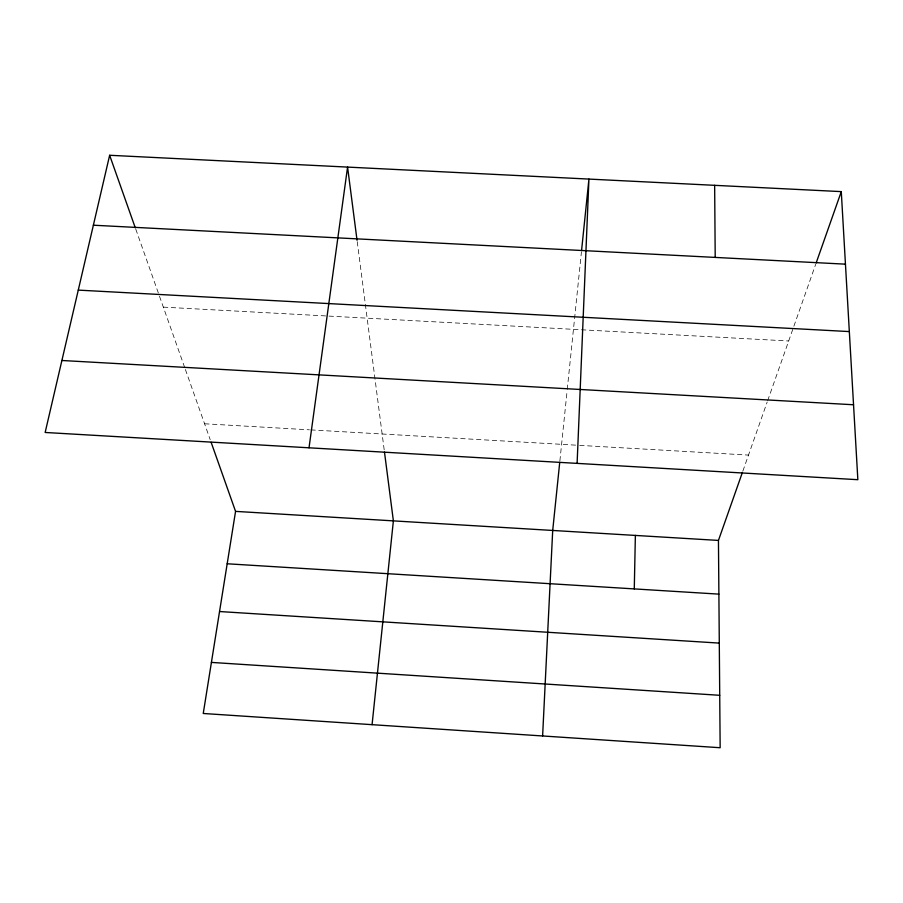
<?xml version="1.0" encoding="UTF-8"?>
<svg xmlns="http://www.w3.org/2000/svg" width="903" height="903" viewBox="0 0 903 903"><rect width="100%" height="100%" fill="white"/><g stroke="black" fill="none" stroke-linecap="round" stroke-linejoin="round"><path stroke-width="0.68" stroke-dasharray="4.51 3.39" d="M559.883 460.925L567.107 390.852M567.253 389.453L581.453 251.734M742.876 471.05L767.178 402.049M767.64 400.729L815.691 264.297M163.341 307.133L788.669 340.995M204.586 423.778L309.436 429.817M310.835 429.896L578.281 445.292M579.67 445.371L748.497 455.089M135.777 229.181L184.912 368.153M185.386 369.485L210.207 439.682M357.227 241.632L384.306 450.732"/><path stroke-width="1.35" d="M634.278 588.903L635.373 535.423M577.107 463.374L588.937 179.087L581.588 250.334M542.613 735.968L552.704 530.456L559.736 462.302M372.07 724.669L393.381 520.873L384.486 452.121M309.018 447.798L347.576 167.089L357.046 240.254M211.144 442.335L235.559 511.38L203.243 713.483L720.154 747.729L718.449 540.423L742.413 472.382M109.647 155.271L45.15 432.469L857.85 479.696L841.28 191.617L109.647 155.271L135.303 227.861M816.154 262.976L841.28 191.617M93.37 225.208L845.456 264.161M78.268 290.111L849.328 331.582M61.901 360.489L853.538 404.758M235.559 511.38L718.449 540.423M227.184 563.777L718.89 594.129M219.542 611.534L719.296 643.105M211.404 662.407L719.725 695.299M714.645 185.329L715.21 257.423"/></g></svg>
